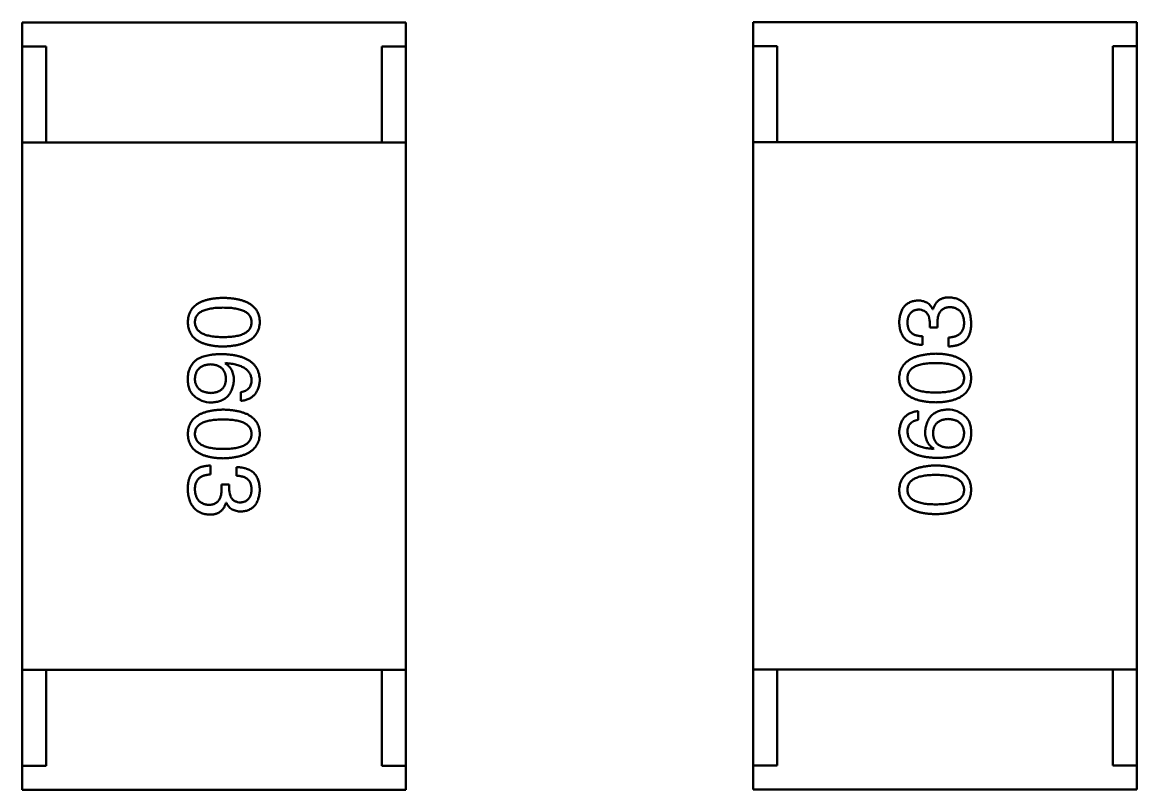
# Model space of a CAD drawing. Header units: millimetres. Extents: x 37 to 347, y 164 to 266.
# Drawn here: x 301.338 to 303.662, y 204.504 to 206.104 of the extents above; entities that cross this region are included whole.
import ezdxf

# ---------------------------------------------------------------- set-up
doc = ezdxf.new("R2010")
doc.units = ezdxf.units.MM
doc.header["$LTSCALE"] = 0.75
doc.layers.add('Visible', color=7, linetype='Continuous', lineweight=50)

msp = doc.modelspace()

# ---------------------------------------------------------------- linework, layer by layer
at = {"layer": 'Visible'}
for p, q in [((302.1384, 206.104), (301.3384, 206.104)), ((301.3384, 206.054), (301.3384, 206.104)), ((302.1384, 206.054), (302.1384, 206.104)), ((302.8621, 206.1044), (303.6621, 206.1044)), ((302.8621, 206.0544), (302.8621, 206.1044)), ((303.6621, 206.0544), (303.6621, 206.1044)), ((301.3384, 205.854), (301.3384, 206.054)), ((301.3384, 206.054), (301.3884, 206.054)), ((301.3884, 206.054), (301.3884, 205.854)), ((302.0884, 205.854), (302.0884, 206.054)), ((302.0884, 206.054), (302.1384, 206.054)), ((302.1384, 205.854), (302.1384, 206.054)), ((302.9121, 206.0544), (302.8621, 206.0544)), ((302.8621, 205.8544), (302.8621, 206.0544)), ((302.9121, 205.8544), (302.9121, 206.0544)), ((303.6121, 206.0544), (303.6121, 205.8544)), ((303.6621, 206.0544), (303.6121, 206.0544)), ((303.6621, 205.8544), (303.6621, 206.0544)), ((301.3384, 204.754), (301.3384, 205.854)), ((301.3384, 205.854), (302.1384, 205.854)), ((302.0884, 205.854), (301.3884, 205.854)), ((302.1384, 205.854), (302.1384, 204.754)), ((303.6621, 205.8544), (302.8621, 205.8544)), ((302.8621, 204.7544), (302.8621, 205.8544)), ((302.9121, 205.8544), (303.6121, 205.8544)), ((303.6621, 205.8544), (303.6621, 204.7544)), ((303.2374, 205.5062), (303.2366, 205.5062)), ((303.2308, 205.4775), (303.2308, 205.4677)), ((303.2308, 205.4677), (303.2464, 205.4677)), ((303.2464, 205.4677), (303.2464, 205.4767)), ((303.2153, 205.4316), (303.2153, 205.4496)), ((303.2694, 205.4472), (303.2694, 205.4283)), ((301.7614, 205.3927), (301.7622, 205.3936)), ((301.7942, 205.3329), (301.7942, 205.3149)), ((303.2062, 205.2755), (303.2062, 205.2935)), ((303.239, 205.2157), (303.2382, 205.2149)), ((301.7311, 205.1612), (301.7311, 205.1801)), ((301.7852, 205.1768), (301.7852, 205.1588)), ((301.754, 205.1407), (301.754, 205.1317)), ((301.7696, 205.1407), (301.754, 205.1407)), ((301.7696, 205.1309), (301.7696, 205.1407)), ((301.7631, 205.1022), (301.7639, 205.1022)), ((301.3384, 204.754), (301.3384, 204.554)), ((301.3384, 204.754), (302.1384, 204.754)), ((302.0884, 204.754), (301.3884, 204.754)), ((301.3884, 204.554), (301.3884, 204.754)), ((302.0884, 204.754), (302.0884, 204.554)), ((302.1384, 204.754), (302.1384, 204.554)), ((303.6621, 204.7544), (302.8621, 204.7544)), ((302.8621, 204.7544), (302.8621, 204.5544)), ((302.9121, 204.7544), (303.6121, 204.7544)), ((302.9121, 204.7544), (302.9121, 204.5544)), ((303.6121, 204.5544), (303.6121, 204.7544)), ((303.6621, 204.7544), (303.6621, 204.5544)), ((301.3384, 204.554), (301.3884, 204.554)), ((301.3384, 204.554), (301.3384, 204.504)), ((302.0884, 204.554), (302.1384, 204.554)), ((302.1384, 204.554), (302.1384, 204.504)), ((302.8621, 204.5544), (302.8621, 204.5044)), ((302.9121, 204.5544), (302.8621, 204.5544)), ((303.6621, 204.5544), (303.6121, 204.5544)), ((303.6621, 204.5544), (303.6621, 204.5044)), ((302.1384, 204.504), (301.3384, 204.504)), ((302.8621, 204.5044), (303.6621, 204.5044))]:
    msp.add_line(p, q, dxfattribs=at)
for centre, start, end in [((301.7321, 205.3635), 225.691, 270.7052), ((303.2684, 205.2449), 45.691, 90.7052)]:
    msp.add_arc(centre, 0.0519, start, end, dxfattribs=at)
for points, knots in [([(301.7573, 205.5298), (301.7544, 205.5297), (301.7487, 205.5295), (301.7404, 205.5287), (301.7326, 205.5276), (301.7255, 205.5261), (301.7189, 205.5243), (301.7128, 205.522), (301.7073, 205.5194), (301.7024, 205.5164), (301.698, 205.5131), (301.6942, 205.5093), (301.691, 205.5052), (301.6884, 205.5006), (301.6863, 205.4957), (301.6848, 205.4905), (301.6838, 205.4849), (301.6836, 205.481), (301.6836, 205.479)], [0, 0, 0, 0, 0.087693, 0.170223, 0.247496, 0.319826, 0.387768, 0.451403, 0.511459, 0.568358, 0.622671, 0.675251, 0.726739, 0.778422, 0.830759, 0.884394, 0.940865, 1, 1, 1, 1]), ([(301.8336, 205.479), (301.8335, 205.481), (301.8333, 205.4849), (301.8323, 205.4905), (301.8307, 205.4957), (301.8286, 205.5006), (301.8258, 205.5052), (301.8225, 205.5093), (301.8186, 205.5131), (301.8141, 205.5164), (301.809, 205.5194), (301.8033, 205.522), (301.7971, 205.5243), (301.7902, 205.5261), (301.7828, 205.5276), (301.7748, 205.5287), (301.7663, 205.5295), (301.7604, 205.5297), (301.7573, 205.5298)], [0, 0, 0, 0, 0.057911, 0.113262, 0.165956, 0.217443, 0.268511, 0.319665, 0.372, 0.426129, 0.483365, 0.543779, 0.607756, 0.676562, 0.749704, 0.827713, 0.911177, 1, 1, 1, 1]), ([(303.2054, 205.5242), (303.2039, 205.5241), (303.201, 205.5239), (303.1968, 205.5231), (303.1929, 205.522), (303.1892, 205.5206), (303.1858, 205.5188), (303.1827, 205.5168), (303.1798, 205.5145), (303.1773, 205.5118), (303.175, 205.5088), (303.173, 205.5055), (303.1713, 205.5018), (303.1699, 205.4979), (303.1687, 205.4937), (303.1678, 205.4891), (303.1672, 205.4842), (303.167, 205.4809), (303.1669, 205.4792)], [0, 0, 0, 0, 0.067521, 0.132139, 0.193339, 0.252064, 0.309083, 0.364848, 0.420021, 0.475612, 0.532002, 0.589602, 0.649896, 0.712634, 0.778603, 0.848416, 0.922155, 1, 1, 1, 1]), ([(303.2366, 205.5062), (303.2359, 205.5076), (303.2345, 205.5104), (303.2317, 205.5142), (303.2284, 205.5173), (303.2247, 205.5199), (303.2205, 205.5218), (303.2159, 205.5233), (303.2108, 205.5241), (303.2073, 205.5242), (303.2054, 205.5242)], [0, 0, 0, 0, 0.125227, 0.244792, 0.361427, 0.478215, 0.59667, 0.722058, 0.856314, 1, 1, 1, 1]), ([(303.271, 205.5308), (303.2699, 205.5308), (303.2678, 205.5308), (303.2648, 205.5304), (303.2619, 205.53), (303.2591, 205.5293), (303.2565, 205.5284), (303.254, 205.5274), (303.2517, 205.5261), (303.2495, 205.5247), (303.2474, 205.5231), (303.2455, 205.5212), (303.2438, 205.5192), (303.2422, 205.517), (303.2408, 205.5145), (303.2395, 205.512), (303.2384, 205.5092), (303.2377, 205.5072), (303.2374, 205.5062)], [0, 0, 0, 0, 0.071215, 0.138707, 0.20396, 0.266995, 0.327734, 0.387609, 0.445602, 0.503345, 0.561136, 0.618597, 0.677672, 0.738255, 0.799989, 0.863961, 0.930555, 1, 1, 1, 1]), ([(303.2464, 205.4767), (303.2464, 205.4781), (303.2464, 205.4807), (303.2468, 205.4845), (303.2473, 205.488), (303.2481, 205.4913), (303.249, 205.4944), (303.2501, 205.4972), (303.2515, 205.4997), (303.2531, 205.5019), (303.2549, 205.5039), (303.257, 205.5056), (303.2592, 205.5071), (303.2616, 205.5083), (303.2643, 205.5092), (303.2672, 205.5098), (303.2702, 205.5102), (303.2724, 205.5103), (303.2735, 205.5103)], [0, 0, 0, 0, 0.082495, 0.159728, 0.232496, 0.300725, 0.365163, 0.425859, 0.483728, 0.538892, 0.592921, 0.646195, 0.699968, 0.754746, 0.811387, 0.870806, 0.933482, 1, 1, 1, 1]), ([(303.3169, 205.4775), (303.3168, 205.4796), (303.3166, 205.4836), (303.3159, 205.4894), (303.3149, 205.4948), (303.3135, 205.4998), (303.3118, 205.5045), (303.3098, 205.5088), (303.3074, 205.5127), (303.3047, 205.5163), (303.3016, 205.5194), (303.2982, 205.5222), (303.2945, 205.5246), (303.2904, 205.5266), (303.2861, 205.5283), (303.2813, 205.5295), (303.2763, 205.5304), (303.2728, 205.5307), (303.271, 205.5308)], [0, 0, 0, 0, 0.078078, 0.151942, 0.221594, 0.28726, 0.350176, 0.409768, 0.467648, 0.523784, 0.578904, 0.634014, 0.689819, 0.746826, 0.805875, 0.867063, 0.931764, 1, 1, 1, 1]), ([(303.2735, 205.5103), (303.2746, 205.5102), (303.2767, 205.5101), (303.2798, 205.5095), (303.2827, 205.5088), (303.2854, 205.5077), (303.2879, 205.5065), (303.2902, 205.5051), (303.2923, 205.5034), (303.2942, 205.5015), (303.2959, 205.4994), (303.2974, 205.497), (303.2987, 205.4945), (303.2998, 205.4917), (303.3007, 205.4886), (303.3014, 205.4854), (303.3019, 205.482), (303.3021, 205.4796), (303.3022, 205.4783)], [0, 0, 0, 0, 0.068514, 0.133941, 0.195994, 0.255362, 0.312994, 0.369441, 0.424687, 0.480522, 0.537148, 0.594801, 0.654411, 0.716817, 0.781981, 0.850498, 0.923306, 1, 1, 1, 1]), ([(301.6983, 205.479), (301.6984, 205.4802), (301.6984, 205.4826), (301.6991, 205.4861), (301.7003, 205.4893), (301.702, 205.4923), (301.704, 205.4951), (301.7066, 205.4976), (301.7096, 205.4998), (301.7131, 205.5018), (301.7171, 205.5036), (301.7214, 205.5052), (301.7263, 205.5064), (301.7316, 205.5075), (301.7374, 205.5083), (301.7436, 205.5089), (301.7503, 205.5092), (301.7549, 205.5093), (301.7573, 205.5093)], [0, 0, 0, 0, 0.049766, 0.097012, 0.143225, 0.188786, 0.235079, 0.282962, 0.333687, 0.387747, 0.445963, 0.508657, 0.576545, 0.649868, 0.72822, 0.812712, 0.903543, 1, 1, 1, 1]), ([(301.7573, 205.5093), (301.7597, 205.5093), (301.7643, 205.5092), (301.771, 205.5089), (301.7773, 205.5083), (301.783, 205.5075), (301.7883, 205.5064), (301.7932, 205.5052), (301.7976, 205.5036), (301.8015, 205.5018), (301.805, 205.4998), (301.8081, 205.4976), (301.8106, 205.4951), (301.8127, 205.4923), (301.8144, 205.4893), (301.8155, 205.4861), (301.8162, 205.4826), (301.8163, 205.4802), (301.8163, 205.479)], [0, 0, 0, 0, 0.096452, 0.187278, 0.271765, 0.350519, 0.423437, 0.491321, 0.554011, 0.612224, 0.666281, 0.717003, 0.764884, 0.811423, 0.856783, 0.902993, 0.950236, 1, 1, 1, 1]), ([(303.1841, 205.4783), (303.1842, 205.4794), (303.1843, 205.4814), (303.1846, 205.4843), (303.1851, 205.487), (303.1858, 205.4895), (303.1866, 205.4919), (303.1877, 205.4941), (303.1889, 205.496), (303.1902, 205.4978), (303.1917, 205.4994), (303.1935, 205.5008), (303.1953, 205.5021), (303.1973, 205.5031), (303.1995, 205.504), (303.2019, 205.5046), (303.2044, 205.5051), (303.2062, 205.5053), (303.2071, 205.5054)], [0, 0, 0, 0, 0.078051, 0.151197, 0.220412, 0.286742, 0.34933, 0.409464, 0.467368, 0.52298, 0.578639, 0.633998, 0.690142, 0.746855, 0.805868, 0.867776, 0.932345, 1, 1, 1, 1]), ([(303.2071, 205.5054), (303.2088, 205.5053), (303.2108, 205.5052), (303.2156, 205.5041), (303.2174, 205.5033), (303.2202, 205.5018), (303.2224, 205.5004), (303.2264, 205.4958), (303.2276, 205.4934), (303.2305, 205.4862), (303.2307, 205.4801), (303.2308, 205.4775)], [0.000001, 0.000001, 0.000001, 0.000001, 0.000529469, 0.000529469, 0.001127239, 0.001127239, 0.001835181, 0.001835181, 0.002488358, 0.002488358, 0.00458577, 0.00458577, 0.00458577, 0.00458577]), ([(301.6836, 205.479), (301.6836, 205.477), (301.6838, 205.4731), (301.6848, 205.4675), (301.6863, 205.4622), (301.6884, 205.4573), (301.691, 205.4528), (301.6942, 205.4487), (301.698, 205.4449), (301.7024, 205.4415), (301.7073, 205.4386), (301.7128, 205.436), (301.7189, 205.4337), (301.7255, 205.4318), (301.7326, 205.4303), (301.7404, 205.4292), (301.7487, 205.4285), (301.7544, 205.4283), (301.7573, 205.4282)], [0, 0, 0, 0, 0.059134, 0.115603, 0.169236, 0.221572, 0.273254, 0.32474, 0.377319, 0.431815, 0.488555, 0.548609, 0.612242, 0.680182, 0.75251, 0.829782, 0.91231, 1, 1, 1, 1]), ([(301.7573, 205.4478), (301.755, 205.4479), (301.7504, 205.4479), (301.7438, 205.4483), (301.7377, 205.4489), (301.7319, 205.4497), (301.7267, 205.4508), (301.7218, 205.4521), (301.7175, 205.4537), (301.7135, 205.4555), (301.71, 205.4576), (301.707, 205.4599), (301.7044, 205.4625), (301.7023, 205.4653), (301.7006, 205.4684), (301.6993, 205.4717), (301.6985, 205.4753), (301.6984, 205.4777), (301.6983, 205.479)], [0, 0, 0, 0, 0.094834, 0.184067, 0.267029, 0.344713, 0.417334, 0.484367, 0.546941, 0.604717, 0.65953, 0.710539, 0.759381, 0.806382, 0.853027, 0.900623, 0.949121, 1, 1, 1, 1]), ([(301.7573, 205.4282), (301.7603, 205.4283), (301.7662, 205.4286), (301.7747, 205.4294), (301.7826, 205.4306), (301.7899, 205.4321), (301.7967, 205.434), (301.8029, 205.4363), (301.8086, 205.439), (301.8137, 205.442), (301.8182, 205.4453), (301.8221, 205.4491), (301.8255, 205.4532), (301.8283, 205.4576), (301.8305, 205.4625), (301.8321, 205.4676), (301.8332, 205.4732), (301.8334, 205.477), (301.8336, 205.479)], [0, 0, 0, 0, 0.088475, 0.171606, 0.249595, 0.322626, 0.391327, 0.455765, 0.516374, 0.573675, 0.628522, 0.681161, 0.732559, 0.783563, 0.83504, 0.887639, 0.942585, 1, 1, 1, 1]), ([(301.8163, 205.479), (301.8163, 205.4777), (301.8162, 205.4753), (301.8155, 205.4717), (301.8144, 205.4684), (301.8127, 205.4653), (301.8106, 205.4625), (301.8081, 205.4599), (301.805, 205.4576), (301.8015, 205.4555), (301.7976, 205.4537), (301.7932, 205.4521), (301.7883, 205.4508), (301.783, 205.4497), (301.7773, 205.4489), (301.771, 205.4483), (301.7643, 205.4479), (301.7597, 205.4479), (301.7573, 205.4478)], [0, 0, 0, 0, 0.050604, 0.098688, 0.145699, 0.191791, 0.238625, 0.286717, 0.337546, 0.391814, 0.449755, 0.512106, 0.579685, 0.652048, 0.730262, 0.814146, 0.904281, 1, 1, 1, 1]), ([(303.1669, 205.4792), (303.167, 205.4773), (303.1671, 205.4736), (303.1678, 205.4683), (303.1687, 205.4633), (303.1702, 205.4587), (303.1719, 205.4544), (303.174, 205.4506), (303.1765, 205.447), (303.1794, 205.4439), (303.1826, 205.441), (303.1862, 205.4386), (303.1901, 205.4365), (303.1945, 205.4348), (303.1992, 205.4334), (303.2042, 205.4324), (303.2096, 205.4318), (303.2133, 205.4317), (303.2153, 205.4316)], [0, 0, 0, 0, 0.073232, 0.142595, 0.207997, 0.270074, 0.329156, 0.386529, 0.441846, 0.496976, 0.551877, 0.607941, 0.665637, 0.725446, 0.788542, 0.855101, 0.925196, 1, 1, 1, 1]), ([(303.2153, 205.4496), (303.214, 205.4497), (303.2116, 205.4498), (303.208, 205.4503), (303.2047, 205.4508), (303.2017, 205.4517), (303.1989, 205.4527), (303.1963, 205.454), (303.194, 205.4555), (303.1919, 205.4572), (303.19, 205.4591), (303.1884, 205.4612), (303.1871, 205.4636), (303.186, 205.4661), (303.1852, 205.4689), (303.1846, 205.4718), (303.1842, 205.475), (303.1841, 205.4772), (303.1841, 205.4783)], [0, 0, 0, 0, 0.078134, 0.15164, 0.221358, 0.286689, 0.348614, 0.407697, 0.464247, 0.520153, 0.574432, 0.629291, 0.684538, 0.742032, 0.801329, 0.863637, 0.930123, 1, 1, 1, 1]), ([(303.3022, 205.4783), (303.3021, 205.4771), (303.3021, 205.4747), (303.3017, 205.4713), (303.3011, 205.468), (303.3001, 205.4651), (303.299, 205.4623), (303.2976, 205.4597), (303.2959, 205.4574), (303.294, 205.4553), (303.2918, 205.4535), (303.2893, 205.4519), (303.2866, 205.4505), (303.2837, 205.4494), (303.2804, 205.4485), (303.277, 205.4478), (303.2733, 205.4473), (303.2707, 205.4472), (303.2694, 205.4472)], [0, 0, 0, 0, 0.071272, 0.13882, 0.201858, 0.262757, 0.320043, 0.376709, 0.431462, 0.486034, 0.541209, 0.597703, 0.65589, 0.717768, 0.782056, 0.850407, 0.92277, 1, 1, 1, 1]), ([(303.312, 205.4505), (303.3124, 205.4513), (303.3132, 205.4531), (303.3142, 205.4559), (303.3151, 205.4589), (303.3157, 205.4622), (303.3162, 205.4657), (303.3166, 205.4694), (303.3168, 205.4734), (303.3169, 205.4761), (303.3169, 205.4775)], [0, 0, 0, 0, 0.101955, 0.208983, 0.322698, 0.44339, 0.570851, 0.70629, 0.84885, 1, 1, 1, 1]), ([(303.2694, 205.4283), (303.2707, 205.4284), (303.2733, 205.4285), (303.2771, 205.4288), (303.2808, 205.4293), (303.2843, 205.43), (303.2876, 205.4308), (303.2907, 205.4318), (303.2936, 205.4329), (303.2964, 205.4342), (303.299, 205.4357), (303.3014, 205.4373), (303.3036, 205.4391), (303.3057, 205.4411), (303.3075, 205.4432), (303.3092, 205.4455), (303.3107, 205.4479), (303.3116, 205.4496), (303.312, 205.4505)], [0, 0, 0, 0, 0.078937, 0.154495, 0.226898, 0.296844, 0.363348, 0.427781, 0.48946, 0.549586, 0.607902, 0.664733, 0.720805, 0.776157, 0.831175, 0.886736, 0.943094, 1, 1, 1, 1]), ([(301.7032, 205.4018), (301.7017, 205.4006), (301.6987, 205.3984), (301.6949, 205.3945), (301.6915, 205.3903), (301.6888, 205.3856), (301.6866, 205.3805), (301.685, 205.3751), (301.6839, 205.3693), (301.6837, 205.3653), (301.6836, 205.3632)], [0, 0, 0, 0, 0.125033, 0.246266, 0.36603, 0.485265, 0.606781, 0.732144, 0.862551, 1, 1, 1, 1]), ([(301.754, 205.4124), (301.7514, 205.4124), (301.7462, 205.4123), (301.7387, 205.4118), (301.7316, 205.411), (301.7251, 205.4098), (301.7189, 205.4084), (301.7132, 205.4065), (301.708, 205.4044), (301.7048, 205.4026), (301.7032, 205.4018)], [0, 0, 0, 0, 0.151498, 0.29521, 0.430242, 0.557137, 0.677306, 0.790845, 0.898111, 1, 1, 1, 1]), ([(301.8336, 205.3583), (301.8334, 205.3604), (301.8332, 205.3646), (301.8321, 205.3706), (301.8304, 205.3762), (301.8281, 205.3814), (301.8252, 205.3862), (301.8217, 205.3906), (301.8176, 205.3946), (301.8128, 205.3982), (301.8075, 205.4014), (301.8016, 205.4042), (301.7952, 205.4066), (301.7881, 205.4085), (301.7804, 205.4101), (301.7721, 205.4113), (301.7633, 205.4121), (301.7572, 205.4123), (301.754, 205.4124)], [0, 0, 0, 0, 0.058957, 0.115262, 0.16907, 0.221312, 0.273147, 0.324961, 0.377649, 0.432026, 0.488925, 0.549039, 0.612912, 0.680653, 0.753056, 0.830314, 0.912483, 1, 1, 1, 1]), ([(303.2431, 205.4134), (303.2401, 205.4133), (303.2343, 205.413), (303.2258, 205.4122), (303.2179, 205.4109), (303.2105, 205.4094), (303.2038, 205.4075), (303.1975, 205.4052), (303.1919, 205.4026), (303.1868, 205.3996), (303.1823, 205.3962), (303.1783, 205.3925), (303.175, 205.3884), (303.1722, 205.3839), (303.17, 205.3791), (303.1683, 205.3739), (303.1673, 205.3684), (303.167, 205.3645), (303.1669, 205.3626)], [0, 0, 0, 0, 0.088475, 0.171606, 0.249595, 0.322626, 0.391327, 0.455765, 0.516374, 0.573675, 0.628522, 0.681161, 0.732559, 0.783563, 0.83504, 0.887639, 0.942585, 1, 1, 1, 1]), ([(303.1841, 205.3626), (303.1842, 205.3638), (303.1843, 205.3663), (303.1849, 205.3699), (303.1861, 205.3732), (303.1877, 205.3763), (303.1899, 205.3791), (303.1924, 205.3817), (303.1954, 205.384), (303.1989, 205.3861), (303.2029, 205.3879), (303.2073, 205.3895), (303.2121, 205.3908), (303.2174, 205.3919), (303.2232, 205.3927), (303.2294, 205.3933), (303.2361, 205.3937), (303.2408, 205.3937), (303.2431, 205.3937)], [0, 0, 0, 0, 0.050604, 0.098688, 0.145699, 0.191791, 0.238625, 0.286717, 0.337546, 0.391814, 0.449755, 0.512106, 0.579685, 0.652048, 0.730262, 0.814146, 0.904281, 1, 1, 1, 1]), ([(303.3169, 205.3626), (303.3168, 205.3646), (303.3166, 205.3685), (303.3157, 205.3741), (303.3142, 205.3793), (303.3121, 205.3842), (303.3094, 205.3887), (303.3062, 205.3929), (303.3024, 205.3966), (303.2981, 205.4), (303.2931, 205.403), (303.2876, 205.4056), (303.2816, 205.4079), (303.275, 205.4097), (303.2678, 205.4112), (303.2601, 205.4123), (303.2518, 205.4131), (303.2461, 205.4133), (303.2431, 205.4134)], [0, 0, 0, 0, 0.059134, 0.115603, 0.169236, 0.221572, 0.273254, 0.32474, 0.377319, 0.431815, 0.488555, 0.548609, 0.612242, 0.680182, 0.75251, 0.829782, 0.91231, 1, 1, 1, 1]), ([(303.2431, 205.3937), (303.2455, 205.3937), (303.25, 205.3937), (303.2566, 205.3933), (303.2628, 205.3927), (303.2685, 205.3919), (303.2738, 205.3908), (303.2786, 205.3894), (303.283, 205.3879), (303.2869, 205.3861), (303.2904, 205.384), (303.2935, 205.3816), (303.2961, 205.3791), (303.2982, 205.3763), (303.2999, 205.3732), (303.3011, 205.3699), (303.3019, 205.3663), (303.3021, 205.3638), (303.3022, 205.3626)], [0, 0, 0, 0, 0.094834, 0.184067, 0.267029, 0.344713, 0.417334, 0.484367, 0.546941, 0.604717, 0.65953, 0.710539, 0.759381, 0.806382, 0.853027, 0.900623, 0.949121, 1, 1, 1, 1]), ([(301.6983, 205.3599), (301.6984, 205.3611), (301.6984, 205.3635), (301.699, 205.3668), (301.6996, 205.37), (301.7006, 205.3729), (301.7018, 205.3757), (301.7033, 205.3782), (301.7049, 205.3805), (301.7069, 205.3825), (301.7091, 205.3844), (301.7115, 205.386), (301.7142, 205.3874), (301.7171, 205.3886), (301.7203, 205.3895), (301.7236, 205.3903), (301.7273, 205.3909), (301.7298, 205.391), (301.7311, 205.3911)], [0, 0, 0, 0, 0.070403, 0.137196, 0.200053, 0.260887, 0.31876, 0.37535, 0.430743, 0.485927, 0.541678, 0.598832, 0.657726, 0.719441, 0.783504, 0.851852, 0.923533, 1, 1, 1, 1]), ([(301.7311, 205.3911), (301.7323, 205.391), (301.7348, 205.3908), (301.7384, 205.3903), (301.7417, 205.3896), (301.7447, 205.3886), (301.7476, 205.3875), (301.7502, 205.3861), (301.7526, 205.3845), (301.7547, 205.3827), (301.7566, 205.3807), (301.7582, 205.3785), (301.7597, 205.3761), (301.7608, 205.3734), (301.7618, 205.3705), (301.7624, 205.3675), (301.7629, 205.3642), (301.763, 205.3619), (301.7631, 205.3608)], [0, 0, 0, 0, 0.076072, 0.148369, 0.216753, 0.281358, 0.342792, 0.401604, 0.458929, 0.514444, 0.569818, 0.625343, 0.681554, 0.739608, 0.800134, 0.863477, 0.929547, 1, 1, 1, 1]), ([(301.7795, 205.3583), (301.7794, 205.3603), (301.7793, 205.3641), (301.7785, 205.3696), (301.777, 205.3746), (301.7751, 205.3792), (301.7725, 205.3833), (301.7694, 205.387), (301.7657, 205.3902), (301.7629, 205.3919), (301.7614, 205.3927)], [0, 0, 0, 0, 0.144617, 0.279572, 0.40596, 0.526097, 0.64389, 0.760003, 0.877724, 1, 1, 1, 1]), ([(301.7622, 205.3936), (301.7644, 205.3934), (301.7685, 205.3931), (301.7744, 205.3923), (301.78, 205.3914), (301.7852, 205.3902), (301.79, 205.3888), (301.7944, 205.3871), (301.7984, 205.3853), (301.802, 205.3832), (301.8052, 205.3809), (301.808, 205.3783), (301.8104, 205.3756), (301.8124, 205.3725), (301.814, 205.3693), (301.8152, 205.3658), (301.8161, 205.3622), (301.8162, 205.3596), (301.8163, 205.3583)], [0, 0, 0, 0, 0.089218, 0.173709, 0.252753, 0.326963, 0.397099, 0.462534, 0.524018, 0.582178, 0.637235, 0.689955, 0.741228, 0.791618, 0.841661, 0.892925, 0.945259, 1, 1, 1, 1]), ([(301.6836, 205.3632), (301.6835, 205.3611), (301.6834, 205.3571), (301.6839, 205.3512), (301.6848, 205.3458), (301.6861, 205.341), (301.6878, 205.3365), (301.6901, 205.3327), (301.6927, 205.3292), (301.6948, 205.3273), (301.6958, 205.3263)], [0, 0, 0, 0, 0.156782, 0.301945, 0.436395, 0.561474, 0.678489, 0.78853, 0.894967, 1, 1, 1, 1]), ([(301.7319, 205.3313), (301.7306, 205.3313), (301.7281, 205.3315), (301.7244, 205.332), (301.721, 205.3327), (301.7179, 205.3336), (301.7149, 205.3347), (301.7122, 205.336), (301.7097, 205.3375), (301.7075, 205.3392), (301.7055, 205.3411), (301.7037, 205.3432), (301.7022, 205.3455), (301.701, 205.348), (301.6999, 205.3507), (301.6991, 205.3536), (301.6986, 205.3567), (301.6984, 205.3589), (301.6983, 205.3599)], [0, 0, 0, 0, 0.078863, 0.153308, 0.223539, 0.289857, 0.35341, 0.413572, 0.471721, 0.528235, 0.584279, 0.638781, 0.69466, 0.751251, 0.809198, 0.869697, 0.933318, 1, 1, 1, 1]), ([(301.7631, 205.3608), (301.763, 205.3596), (301.7629, 205.3574), (301.7624, 205.3543), (301.7618, 205.3513), (301.7609, 205.3485), (301.7597, 205.3459), (301.7584, 205.3435), (301.7567, 205.3414), (301.7549, 205.3394), (301.7528, 205.3377), (301.7505, 205.3361), (301.748, 205.3348), (301.7452, 205.3336), (301.7422, 205.3328), (301.739, 205.332), (301.7355, 205.3315), (301.7331, 205.3313), (301.7319, 205.3313)], [0, 0, 0, 0, 0.069884, 0.136529, 0.199638, 0.259844, 0.317774, 0.374356, 0.430026, 0.485148, 0.5409, 0.597889, 0.657472, 0.718614, 0.783613, 0.85129, 0.923712, 1, 1, 1, 1]), ([(301.7327, 205.3116), (301.7345, 205.3117), (301.7379, 205.3119), (301.7429, 205.3126), (301.7476, 205.3137), (301.7519, 205.315), (301.756, 205.3168), (301.7597, 205.3189), (301.7631, 205.3213), (301.7662, 205.324), (301.7689, 205.3272), (301.7715, 205.3306), (301.7735, 205.3344), (301.7754, 205.3385), (301.7769, 205.343), (301.7781, 205.3478), (301.779, 205.3529), (301.7793, 205.3565), (301.7795, 205.3583)], [0, 0, 0, 0, 0.071527, 0.139094, 0.20346, 0.264939, 0.323904, 0.381383, 0.437591, 0.493343, 0.549401, 0.606085, 0.664838, 0.725424, 0.788712, 0.855452, 0.925772, 1, 1, 1, 1]), ([(301.7942, 205.3149), (301.7957, 205.3151), (301.7986, 205.3154), (301.8028, 205.3164), (301.8068, 205.3175), (301.8105, 205.319), (301.8139, 205.3208), (301.817, 205.3229), (301.8199, 205.3251), (301.8226, 205.3277), (301.8249, 205.3306), (301.8269, 205.3337), (301.8287, 205.3372), (301.8302, 205.3409), (301.8315, 205.3448), (301.8325, 205.3491), (301.8332, 205.3536), (301.8334, 205.3567), (301.8336, 205.3583)], [0, 0, 0, 0, 0.06947, 0.136096, 0.199592, 0.260665, 0.319672, 0.377156, 0.433415, 0.489984, 0.546535, 0.604276, 0.663499, 0.725182, 0.788953, 0.855683, 0.926216, 1, 1, 1, 1]), ([(301.8163, 205.3583), (301.8163, 205.3566), (301.8162, 205.3534), (301.8151, 205.3488), (301.8134, 205.3447), (301.8109, 205.3412), (301.8077, 205.3382), (301.8038, 205.3359), (301.7993, 205.334), (301.796, 205.3333), (301.7942, 205.3329)], [0, 0, 0, 0, 0.136586, 0.261496, 0.378089, 0.490612, 0.605522, 0.725767, 0.8561, 1, 1, 1, 1]), ([(303.1669, 205.3626), (303.167, 205.3606), (303.1672, 205.3567), (303.1681, 205.3511), (303.1697, 205.3458), (303.1719, 205.3409), (303.1746, 205.3364), (303.178, 205.3323), (303.1819, 205.3285), (303.1864, 205.3252), (303.1915, 205.3221), (303.1972, 205.3196), (303.2034, 205.3173), (303.2102, 205.3154), (303.2176, 205.3139), (303.2256, 205.3128), (303.2342, 205.3121), (303.2401, 205.3119), (303.2431, 205.3118)], [0, 0, 0, 0, 0.057911, 0.113262, 0.165956, 0.217443, 0.268511, 0.319665, 0.372, 0.426129, 0.483365, 0.543779, 0.607756, 0.676562, 0.749704, 0.827713, 0.911177, 1, 1, 1, 1]), ([(303.2431, 205.3323), (303.2408, 205.3323), (303.2361, 205.3323), (303.2294, 205.3327), (303.2232, 205.3333), (303.2174, 205.334), (303.2121, 205.3352), (303.2073, 205.3364), (303.2029, 205.338), (303.1989, 205.3397), (303.1954, 205.3417), (303.1924, 205.344), (303.1899, 205.3465), (303.1877, 205.3492), (303.1861, 205.3522), (303.1849, 205.3555), (303.1843, 205.359), (303.1842, 205.3614), (303.1841, 205.3626)], [0, 0, 0, 0, 0.096452, 0.187278, 0.271765, 0.350519, 0.423437, 0.491321, 0.554011, 0.612224, 0.666281, 0.717003, 0.764884, 0.811423, 0.856783, 0.902993, 0.950236, 1, 1, 1, 1]), ([(303.2431, 205.3118), (303.2461, 205.3119), (303.2518, 205.3121), (303.2601, 205.3128), (303.2678, 205.3139), (303.275, 205.3154), (303.2816, 205.3173), (303.2876, 205.3196), (303.2931, 205.3221), (303.298, 205.3252), (303.3024, 205.3285), (303.3062, 205.3323), (303.3094, 205.3364), (303.3121, 205.3409), (303.3142, 205.3458), (303.3157, 205.3511), (303.3166, 205.3567), (303.3168, 205.3606), (303.3169, 205.3626)], [0, 0, 0, 0, 0.087693, 0.170223, 0.247496, 0.319826, 0.387768, 0.451403, 0.511459, 0.568358, 0.622671, 0.675251, 0.726739, 0.778422, 0.830759, 0.884394, 0.940865, 1, 1, 1, 1]), ([(303.3022, 205.3626), (303.3021, 205.3614), (303.302, 205.359), (303.3013, 205.3555), (303.3002, 205.3522), (303.2985, 205.3493), (303.2964, 205.3465), (303.2939, 205.344), (303.2908, 205.3417), (303.2873, 205.3397), (303.2834, 205.338), (303.279, 205.3364), (303.2741, 205.3352), (303.2688, 205.334), (303.2631, 205.3333), (303.2568, 205.3327), (303.2501, 205.3323), (303.2455, 205.3323), (303.2431, 205.3323)], [0, 0, 0, 0, 0.049766, 0.097012, 0.143225, 0.188786, 0.235079, 0.282962, 0.333687, 0.387747, 0.445963, 0.508657, 0.576545, 0.649868, 0.72822, 0.812712, 0.903543, 1, 1, 1, 1]), ([(301.7573, 205.2967), (301.7544, 205.2965), (301.7487, 205.2964), (301.7404, 205.2956), (301.7326, 205.2945), (301.7255, 205.293), (301.7189, 205.2911), (301.7128, 205.2889), (301.7073, 205.2863), (301.7024, 205.2832), (301.698, 205.2799), (301.6942, 205.2761), (301.691, 205.272), (301.6884, 205.2675), (301.6863, 205.2626), (301.6848, 205.2573), (301.6838, 205.2517), (301.6836, 205.2478), (301.6836, 205.2458)], [0, 0, 0, 0, 0.087693, 0.170223, 0.247496, 0.319826, 0.387768, 0.451403, 0.511459, 0.568358, 0.622671, 0.675251, 0.726739, 0.778422, 0.830759, 0.884394, 0.940865, 1, 1, 1, 1]), ([(301.8336, 205.2458), (301.8335, 205.2478), (301.8333, 205.2517), (301.8323, 205.2573), (301.8307, 205.2626), (301.8286, 205.2675), (301.8258, 205.272), (301.8225, 205.2761), (301.8186, 205.2799), (301.8141, 205.2833), (301.809, 205.2863), (301.8033, 205.2889), (301.7971, 205.2911), (301.7902, 205.293), (301.7828, 205.2945), (301.7748, 205.2956), (301.7663, 205.2964), (301.7604, 205.2965), (301.7573, 205.2967)], [0, 0, 0, 0, 0.057911, 0.113262, 0.165956, 0.217443, 0.268511, 0.319665, 0.372, 0.426129, 0.483365, 0.543779, 0.607756, 0.676562, 0.749704, 0.827713, 0.911177, 1, 1, 1, 1]), ([(303.2062, 205.2935), (303.2048, 205.2934), (303.2018, 205.293), (303.1976, 205.292), (303.1936, 205.2909), (303.19, 205.2894), (303.1865, 205.2876), (303.1834, 205.2856), (303.1805, 205.2833), (303.1779, 205.2807), (303.1756, 205.2778), (303.1735, 205.2747), (303.1717, 205.2712), (303.1702, 205.2675), (303.169, 205.2636), (303.168, 205.2593), (303.1673, 205.2548), (303.167, 205.2517), (303.1669, 205.2501)], [0, 0, 0, 0, 0.06947, 0.136096, 0.199592, 0.260665, 0.319672, 0.377156, 0.433415, 0.489984, 0.546535, 0.604276, 0.663499, 0.725182, 0.788953, 0.855683, 0.926216, 1, 1, 1, 1]), ([(303.2677, 205.2968), (303.266, 205.2967), (303.2625, 205.2966), (303.2576, 205.2958), (303.2529, 205.2947), (303.2485, 205.2934), (303.2445, 205.2917), (303.2408, 205.2895), (303.2374, 205.2872), (303.2343, 205.2844), (303.2315, 205.2813), (303.229, 205.2778), (303.2269, 205.274), (303.2251, 205.2699), (303.2235, 205.2654), (303.2224, 205.2606), (303.2215, 205.2555), (303.2212, 205.2519), (303.221, 205.2501)], [0, 0, 0, 0, 0.071527, 0.139094, 0.20346, 0.264939, 0.323904, 0.381383, 0.437591, 0.493343, 0.549401, 0.606085, 0.664838, 0.725424, 0.788712, 0.855452, 0.925772, 1, 1, 1, 1]), ([(303.3169, 205.2452), (303.3169, 205.2473), (303.317, 205.2513), (303.3165, 205.2572), (303.3157, 205.2626), (303.3144, 205.2675), (303.3126, 205.2719), (303.3104, 205.2758), (303.3078, 205.2792), (303.3057, 205.2811), (303.3046, 205.2821)], [0, 0, 0, 0, 0.156782, 0.301945, 0.436395, 0.561474, 0.678489, 0.78853, 0.894967, 1, 1, 1, 1]), ([(301.6983, 205.2458), (301.6984, 205.2471), (301.6984, 205.2495), (301.6991, 205.2529), (301.7003, 205.2562), (301.702, 205.2592), (301.704, 205.2619), (301.7066, 205.2644), (301.7096, 205.2667), (301.7131, 205.2687), (301.7171, 205.2705), (301.7214, 205.272), (301.7263, 205.2732), (301.7316, 205.2744), (301.7374, 205.2752), (301.7436, 205.2757), (301.7503, 205.2761), (301.7549, 205.2761), (301.7573, 205.2762)], [0, 0, 0, 0, 0.049766, 0.097012, 0.143225, 0.188786, 0.235079, 0.282962, 0.333687, 0.387747, 0.445963, 0.508657, 0.576545, 0.649868, 0.72822, 0.812712, 0.903543, 1, 1, 1, 1]), ([(301.7573, 205.2762), (301.7597, 205.2761), (301.7643, 205.2761), (301.771, 205.2757), (301.7773, 205.2752), (301.783, 205.2744), (301.7883, 205.2732), (301.7932, 205.272), (301.7976, 205.2705), (301.8015, 205.2687), (301.805, 205.2667), (301.8081, 205.2644), (301.8106, 205.2619), (301.8127, 205.2592), (301.8144, 205.2562), (301.8155, 205.2529), (301.8162, 205.2495), (301.8163, 205.2471), (301.8163, 205.2458)], [0, 0, 0, 0, 0.096452, 0.187278, 0.271765, 0.350519, 0.423437, 0.491321, 0.554011, 0.612224, 0.666281, 0.717003, 0.764884, 0.811423, 0.856783, 0.902993, 0.950236, 1, 1, 1, 1]), ([(303.1841, 205.2501), (303.1842, 205.2518), (303.1843, 205.255), (303.1854, 205.2596), (303.1871, 205.2637), (303.1895, 205.2672), (303.1927, 205.2702), (303.1966, 205.2726), (303.2012, 205.2744), (303.2045, 205.2751), (303.2062, 205.2755)], [0, 0, 0, 0, 0.136586, 0.261496, 0.378089, 0.490612, 0.605522, 0.725767, 0.8561, 1, 1, 1, 1]), ([(303.2374, 205.2476), (303.2374, 205.2488), (303.2375, 205.251), (303.238, 205.2542), (303.2387, 205.2571), (303.2396, 205.2599), (303.2408, 205.2625), (303.2421, 205.2649), (303.2437, 205.267), (303.2456, 205.269), (303.2477, 205.2707), (303.2499, 205.2723), (303.2525, 205.2736), (303.2553, 205.2748), (303.2583, 205.2756), (303.2615, 205.2764), (303.2649, 205.2769), (303.2673, 205.2771), (303.2685, 205.2772)], [0, 0, 0, 0, 0.069884, 0.136529, 0.199638, 0.259844, 0.317774, 0.374356, 0.430026, 0.485148, 0.5409, 0.597889, 0.657472, 0.718614, 0.783613, 0.85129, 0.923712, 1, 1, 1, 1]), ([(303.2685, 205.2772), (303.2698, 205.2771), (303.2724, 205.2769), (303.276, 205.2764), (303.2794, 205.2757), (303.2826, 205.2748), (303.2855, 205.2737), (303.2882, 205.2724), (303.2907, 205.2709), (303.2929, 205.2692), (303.2949, 205.2673), (303.2967, 205.2652), (303.2982, 205.2629), (303.2995, 205.2604), (303.3005, 205.2577), (303.3013, 205.2548), (303.3019, 205.2517), (303.3021, 205.2496), (303.3022, 205.2485)], [0, 0, 0, 0, 0.078863, 0.153308, 0.223539, 0.289857, 0.35341, 0.413572, 0.471721, 0.528235, 0.584279, 0.638781, 0.69466, 0.751251, 0.809198, 0.869697, 0.933318, 1, 1, 1, 1]), ([(301.6836, 205.2458), (301.6836, 205.2438), (301.6838, 205.24), (301.6848, 205.2343), (301.6863, 205.2291), (301.6884, 205.2242), (301.691, 205.2197), (301.6942, 205.2155), (301.698, 205.2118), (301.7024, 205.2084), (301.7073, 205.2054), (301.7128, 205.2028), (301.7189, 205.2006), (301.7255, 205.1987), (301.7326, 205.1972), (301.7404, 205.1961), (301.7487, 205.1953), (301.7544, 205.1951), (301.7573, 205.195)], [0, 0, 0, 0, 0.059134, 0.115603, 0.169236, 0.221572, 0.273254, 0.32474, 0.377319, 0.431815, 0.488555, 0.548609, 0.612242, 0.680182, 0.75251, 0.829782, 0.91231, 1, 1, 1, 1]), ([(301.7573, 205.2147), (301.755, 205.2147), (301.7504, 205.2147), (301.7438, 205.2151), (301.7377, 205.2157), (301.7319, 205.2166), (301.7267, 205.2176), (301.7218, 205.219), (301.7175, 205.2205), (301.7135, 205.2224), (301.71, 205.2244), (301.707, 205.2268), (301.7044, 205.2293), (301.7023, 205.2322), (301.7006, 205.2352), (301.6993, 205.2385), (301.6985, 205.2421), (301.6984, 205.2446), (301.6983, 205.2458)], [0, 0, 0, 0, 0.094834, 0.184067, 0.267029, 0.344713, 0.417334, 0.484367, 0.546941, 0.604717, 0.65953, 0.710539, 0.759381, 0.806382, 0.853027, 0.900623, 0.949121, 1, 1, 1, 1]), ([(301.7573, 205.195), (301.7603, 205.1951), (301.7662, 205.1954), (301.7747, 205.1963), (301.7826, 205.1975), (301.7899, 205.199), (301.7967, 205.2009), (301.8029, 205.2032), (301.8086, 205.2058), (301.8137, 205.2088), (301.8182, 205.2122), (301.8221, 205.2159), (301.8255, 205.22), (301.8283, 205.2245), (301.8305, 205.2293), (301.8321, 205.2345), (301.8332, 205.24), (301.8334, 205.2439), (301.8336, 205.2458)], [0, 0, 0, 0, 0.088475, 0.171606, 0.249595, 0.322626, 0.391327, 0.455765, 0.516374, 0.573675, 0.628522, 0.681161, 0.732559, 0.783563, 0.83504, 0.887639, 0.942585, 1, 1, 1, 1]), ([(301.8163, 205.2458), (301.8163, 205.2446), (301.8162, 205.2421), (301.8155, 205.2385), (301.8144, 205.2352), (301.8127, 205.2321), (301.8106, 205.2293), (301.8081, 205.2267), (301.805, 205.2244), (301.8015, 205.2223), (301.7976, 205.2205), (301.7932, 205.219), (301.7883, 205.2176), (301.783, 205.2165), (301.7773, 205.2157), (301.771, 205.2151), (301.7643, 205.2147), (301.7597, 205.2147), (301.7573, 205.2147)], [0, 0, 0, 0, 0.050604, 0.098688, 0.145699, 0.191791, 0.238625, 0.286717, 0.337546, 0.391814, 0.449755, 0.512106, 0.579685, 0.652048, 0.730262, 0.814146, 0.904281, 1, 1, 1, 1]), ([(303.1669, 205.2501), (303.167, 205.248), (303.1673, 205.2438), (303.1684, 205.2378), (303.1701, 205.2322), (303.1724, 205.227), (303.1753, 205.2222), (303.1788, 205.2178), (303.1829, 205.2138), (303.1876, 205.2102), (303.1929, 205.207), (303.1988, 205.2042), (303.2053, 205.2018), (303.2124, 205.1999), (303.22, 205.1983), (303.2283, 205.1971), (303.2372, 205.1963), (303.2433, 205.1961), (303.2464, 205.196)], [0, 0, 0, 0, 0.058957, 0.115262, 0.16907, 0.221312, 0.273147, 0.324961, 0.377649, 0.432026, 0.488925, 0.549039, 0.612912, 0.680653, 0.753056, 0.830314, 0.912483, 1, 1, 1, 1]), ([(303.2382, 205.2149), (303.2361, 205.215), (303.232, 205.2153), (303.226, 205.2161), (303.2204, 205.217), (303.2153, 205.2182), (303.2105, 205.2196), (303.2061, 205.2213), (303.2021, 205.2231), (303.1985, 205.2252), (303.1953, 205.2276), (303.1925, 205.2301), (303.19, 205.2329), (303.1881, 205.2359), (303.1864, 205.2391), (303.1853, 205.2426), (303.1844, 205.2463), (303.1842, 205.2488), (303.1841, 205.2501)], [0, 0, 0, 0, 0.089218, 0.173709, 0.252753, 0.326963, 0.397099, 0.462534, 0.524018, 0.582178, 0.637235, 0.689955, 0.741228, 0.791618, 0.841661, 0.892925, 0.945259, 1, 1, 1, 1]), ([(303.221, 205.2501), (303.2211, 205.2481), (303.2211, 205.2443), (303.222, 205.2388), (303.2234, 205.2338), (303.2254, 205.2292), (303.2279, 205.2251), (303.2311, 205.2214), (303.2348, 205.2182), (303.2376, 205.2165), (303.239, 205.2157)], [0, 0, 0, 0, 0.144617, 0.279572, 0.40596, 0.526097, 0.64389, 0.760003, 0.877724, 1, 1, 1, 1]), ([(303.2694, 205.2173), (303.2681, 205.2174), (303.2657, 205.2176), (303.2621, 205.2181), (303.2588, 205.2188), (303.2557, 205.2198), (303.2529, 205.2209), (303.2503, 205.2223), (303.2479, 205.2239), (303.2458, 205.2257), (303.2439, 205.2277), (303.2422, 205.2299), (303.2408, 205.2323), (303.2397, 205.235), (303.2387, 205.2379), (303.238, 205.2409), (303.2375, 205.2442), (303.2374, 205.2465), (303.2374, 205.2476)], [0, 0, 0, 0, 0.076072, 0.148369, 0.216753, 0.281358, 0.342792, 0.401604, 0.458929, 0.514444, 0.569818, 0.625343, 0.681554, 0.739608, 0.800134, 0.863477, 0.929547, 1, 1, 1, 1]), ([(303.3022, 205.2485), (303.3021, 205.2473), (303.302, 205.2449), (303.3015, 205.2416), (303.3008, 205.2384), (303.2998, 205.2355), (303.2987, 205.2327), (303.2972, 205.2302), (303.2955, 205.2279), (303.2935, 205.2259), (303.2914, 205.224), (303.2889, 205.2224), (303.2863, 205.221), (303.2834, 205.2198), (303.2802, 205.2189), (303.2768, 205.2181), (303.2732, 205.2176), (303.2707, 205.2174), (303.2694, 205.2173)], [0, 0, 0, 0, 0.070403, 0.137196, 0.200053, 0.260887, 0.31876, 0.37535, 0.430743, 0.485927, 0.541678, 0.598832, 0.657726, 0.719441, 0.783504, 0.851852, 0.923533, 1, 1, 1, 1]), ([(303.2972, 205.2067), (303.2987, 205.2078), (303.3017, 205.21), (303.3056, 205.2139), (303.3089, 205.2182), (303.3117, 205.2228), (303.3139, 205.2279), (303.3155, 205.2333), (303.3166, 205.2391), (303.3168, 205.2431), (303.3169, 205.2452)], [0, 0, 0, 0, 0.125033, 0.246266, 0.36603, 0.485265, 0.606781, 0.732144, 0.862551, 1, 1, 1, 1]), ([(303.2464, 205.196), (303.2491, 205.196), (303.2542, 205.1961), (303.2617, 205.1966), (303.2688, 205.1974), (303.2754, 205.1986), (303.2815, 205.2001), (303.2872, 205.2019), (303.2925, 205.204), (303.2957, 205.2058), (303.2972, 205.2067)], [0, 0, 0, 0, 0.151498, 0.29521, 0.430242, 0.557137, 0.677306, 0.790845, 0.898111, 1, 1, 1, 1]), ([(301.7311, 205.1801), (301.7298, 205.18), (301.7271, 205.1799), (301.7233, 205.1796), (301.7197, 205.1791), (301.7162, 205.1784), (301.7129, 205.1776), (301.7097, 205.1766), (301.7068, 205.1755), (301.7041, 205.1742), (301.7015, 205.1727), (301.699, 205.1711), (301.6968, 205.1693), (301.6948, 205.1674), (301.6929, 205.1653), (301.6913, 205.163), (301.6897, 205.1605), (301.6889, 205.1588), (301.6885, 205.1579)], [0, 0, 0, 0, 0.078937, 0.154495, 0.226898, 0.296844, 0.363348, 0.427781, 0.48946, 0.549586, 0.607902, 0.664733, 0.720805, 0.776157, 0.831175, 0.886736, 0.943094, 1, 1, 1, 1]), ([(301.8336, 205.1293), (301.8335, 205.1311), (301.8334, 205.1348), (301.8327, 205.1401), (301.8317, 205.1451), (301.8303, 205.1497), (301.8286, 205.154), (301.8265, 205.1579), (301.824, 205.1614), (301.8211, 205.1646), (301.8179, 205.1674), (301.8143, 205.1698), (301.8103, 205.1719), (301.806, 205.1736), (301.8013, 205.175), (301.7963, 205.176), (301.7908, 205.1766), (301.7871, 205.1767), (301.7852, 205.1768)], [0, 0, 0, 0, 0.073232, 0.142595, 0.207997, 0.270074, 0.329156, 0.386529, 0.441846, 0.496976, 0.551877, 0.607941, 0.665637, 0.725446, 0.788542, 0.855101, 0.925196, 1, 1, 1, 1]), ([(303.2431, 205.1802), (303.2401, 205.1801), (303.2343, 205.1799), (303.2258, 205.179), (303.2179, 205.1778), (303.2105, 205.1763), (303.2038, 205.1744), (303.1975, 205.1721), (303.1919, 205.1695), (303.1868, 205.1664), (303.1823, 205.1631), (303.1783, 205.1594), (303.175, 205.1553), (303.1722, 205.1508), (303.17, 205.1459), (303.1683, 205.1408), (303.1673, 205.1352), (303.167, 205.1314), (303.1669, 205.1294)], [0, 0, 0, 0, 0.088475, 0.171606, 0.249595, 0.322626, 0.391327, 0.455765, 0.516374, 0.573675, 0.628522, 0.681161, 0.732559, 0.783563, 0.83504, 0.887639, 0.942585, 1, 1, 1, 1]), ([(303.3169, 205.1294), (303.3168, 205.1314), (303.3166, 205.1353), (303.3157, 205.1409), (303.3142, 205.1462), (303.3121, 205.1511), (303.3094, 205.1556), (303.3062, 205.1597), (303.3024, 205.1635), (303.2981, 205.1669), (303.2931, 205.1699), (303.2876, 205.1725), (303.2816, 205.1747), (303.275, 205.1766), (303.2678, 205.1781), (303.2601, 205.1792), (303.2518, 205.1799), (303.2461, 205.1801), (303.2431, 205.1802)], [0, 0, 0, 0, 0.059134, 0.115603, 0.169236, 0.221572, 0.273254, 0.32474, 0.377319, 0.431815, 0.488555, 0.548609, 0.612242, 0.680182, 0.75251, 0.829782, 0.91231, 1, 1, 1, 1]), ([(301.6885, 205.1579), (301.6881, 205.1571), (301.6873, 205.1553), (301.6863, 205.1525), (301.6854, 205.1495), (301.6848, 205.1462), (301.6842, 205.1427), (301.6838, 205.139), (301.6836, 205.135), (301.6836, 205.1323), (301.6836, 205.1309)], [0, 0, 0, 0, 0.101955, 0.208983, 0.322698, 0.44339, 0.570851, 0.70629, 0.84885, 1, 1, 1, 1]), ([(301.6983, 205.1301), (301.6983, 205.1313), (301.6984, 205.1337), (301.6988, 205.1371), (301.6994, 205.1404), (301.7003, 205.1434), (301.7014, 205.1462), (301.7029, 205.1487), (301.7045, 205.151), (301.7065, 205.1531), (301.7087, 205.1549), (301.7111, 205.1565), (301.7138, 205.1579), (301.7168, 205.159), (301.72, 205.16), (301.7235, 205.1606), (301.7272, 205.1611), (301.7298, 205.1612), (301.7311, 205.1612)], [0, 0, 0, 0, 0.071272, 0.13882, 0.201858, 0.262757, 0.320043, 0.376709, 0.431462, 0.486034, 0.541209, 0.597703, 0.65589, 0.717768, 0.782056, 0.850407, 0.92277, 1, 1, 1, 1]), ([(301.7852, 205.1588), (301.7864, 205.1587), (301.7889, 205.1586), (301.7924, 205.1582), (301.7957, 205.1576), (301.7988, 205.1567), (301.8016, 205.1557), (301.8041, 205.1544), (301.8065, 205.1529), (301.8086, 205.1512), (301.8104, 205.1493), (301.812, 205.1472), (301.8134, 205.1449), (301.8144, 205.1423), (301.8153, 205.1395), (301.8159, 205.1366), (301.8163, 205.1334), (301.8163, 205.1312), (301.8163, 205.1301)], [0, 0, 0, 0, 0.078134, 0.15164, 0.221358, 0.286689, 0.348614, 0.407697, 0.464247, 0.520153, 0.574432, 0.629291, 0.684538, 0.742032, 0.801329, 0.863637, 0.930123, 1, 1, 1, 1]), ([(303.1841, 205.1294), (303.1842, 205.1307), (303.1843, 205.1331), (303.1849, 205.1367), (303.1861, 205.14), (303.1877, 205.1431), (303.1899, 205.1459), (303.1924, 205.1485), (303.1954, 205.1508), (303.1989, 205.1529), (303.2029, 205.1547), (303.2073, 205.1563), (303.2121, 205.1576), (303.2174, 205.1587), (303.2232, 205.1595), (303.2294, 205.1601), (303.2361, 205.1605), (303.2408, 205.1606), (303.2431, 205.1606)], [0, 0, 0, 0, 0.050604, 0.098688, 0.145699, 0.191791, 0.238625, 0.286717, 0.337546, 0.391814, 0.449755, 0.512106, 0.579685, 0.652048, 0.730262, 0.814146, 0.904281, 1, 1, 1, 1]), ([(303.2431, 205.1606), (303.2455, 205.1606), (303.25, 205.1605), (303.2566, 205.1601), (303.2628, 205.1595), (303.2685, 205.1587), (303.2738, 205.1576), (303.2786, 205.1563), (303.283, 205.1547), (303.2869, 205.1529), (303.2904, 205.1508), (303.2935, 205.1485), (303.2961, 205.146), (303.2982, 205.1431), (303.2999, 205.14), (303.3011, 205.1367), (303.3019, 205.1331), (303.3021, 205.1307), (303.3022, 205.1294)], [0, 0, 0, 0, 0.094834, 0.184067, 0.267029, 0.344713, 0.417334, 0.484367, 0.546941, 0.604717, 0.65953, 0.710539, 0.759381, 0.806382, 0.853027, 0.900623, 0.949121, 1, 1, 1, 1]), ([(301.6836, 205.1309), (301.6836, 205.1288), (301.6838, 205.1248), (301.6845, 205.119), (301.6856, 205.1136), (301.687, 205.1086), (301.6886, 205.1039), (301.6907, 205.0996), (301.693, 205.0957), (301.6958, 205.0921), (301.6988, 205.089), (301.7022, 205.0862), (301.7059, 205.0838), (301.71, 205.0818), (301.7144, 205.0801), (301.7191, 205.0789), (301.7242, 205.078), (301.7277, 205.0777), (301.7295, 205.0776)], [0, 0, 0, 0, 0.078078, 0.151942, 0.221594, 0.28726, 0.350176, 0.409768, 0.467648, 0.523784, 0.578904, 0.634014, 0.689819, 0.746826, 0.805875, 0.867063, 0.931764, 1, 1, 1, 1]), ([(301.727, 205.0981), (301.7259, 205.0982), (301.7238, 205.0984), (301.7207, 205.0989), (301.7178, 205.0997), (301.7151, 205.1007), (301.7126, 205.1019), (301.7102, 205.1033), (301.7082, 205.105), (301.7062, 205.1069), (301.7045, 205.109), (301.7031, 205.1114), (301.7017, 205.1139), (301.7006, 205.1167), (301.6998, 205.1198), (301.6991, 205.123), (301.6986, 205.1265), (301.6984, 205.1289), (301.6983, 205.1301)], [0, 0, 0, 0, 0.068514, 0.133941, 0.195994, 0.255362, 0.312994, 0.369441, 0.424687, 0.480522, 0.537148, 0.594801, 0.654411, 0.716817, 0.781981, 0.850498, 0.923306, 1, 1, 1, 1]), ([(301.754, 205.1317), (301.754, 205.1304), (301.754, 205.1277), (301.7536, 205.1239), (301.7532, 205.1204), (301.7524, 205.1171), (301.7515, 205.114), (301.7503, 205.1112), (301.7489, 205.1087), (301.7473, 205.1065), (301.7455, 205.1045), (301.7435, 205.1028), (301.7413, 205.1013), (301.7388, 205.1001), (301.7362, 205.0992), (301.7333, 205.0986), (301.7302, 205.0982), (301.7281, 205.0981), (301.727, 205.0981)], [0, 0, 0, 0, 0.082495, 0.159728, 0.232496, 0.300725, 0.365163, 0.425859, 0.483728, 0.538892, 0.592921, 0.646195, 0.699968, 0.754746, 0.811387, 0.870806, 0.933482, 1, 1, 1, 1]), ([(301.7934, 205.103), (301.7916, 205.1031), (301.7897, 205.1033), (301.7849, 205.1043), (301.783, 205.1051), (301.7802, 205.1066), (301.778, 205.108), (301.7741, 205.1126), (301.7729, 205.115), (301.77, 205.1222), (301.7697, 205.1284), (301.7696, 205.1309)], [0.000001, 0.000001, 0.000001, 0.000001, 0.000529469, 0.000529469, 0.001127239, 0.001127239, 0.001835181, 0.001835181, 0.002488358, 0.002488358, 0.00458577, 0.00458577, 0.00458577, 0.00458577]), ([(301.8163, 205.1301), (301.8163, 205.129), (301.8162, 205.127), (301.8158, 205.1241), (301.8153, 205.1214), (301.8147, 205.1189), (301.8138, 205.1165), (301.8128, 205.1144), (301.8116, 205.1124), (301.8102, 205.1106), (301.8087, 205.109), (301.807, 205.1076), (301.8052, 205.1063), (301.8031, 205.1053), (301.8009, 205.1044), (301.7986, 205.1038), (301.796, 205.1033), (301.7943, 205.1031), (301.7934, 205.103)], [0, 0, 0, 0, 0.078051, 0.151197, 0.220412, 0.286742, 0.34933, 0.409464, 0.467368, 0.52298, 0.578639, 0.633998, 0.690142, 0.746855, 0.805868, 0.867776, 0.932345, 1, 1, 1, 1]), ([(301.795, 205.0842), (301.7965, 205.0843), (301.7994, 205.0845), (301.8036, 205.0853), (301.8076, 205.0864), (301.8113, 205.0878), (301.8146, 205.0896), (301.8178, 205.0916), (301.8206, 205.094), (301.8232, 205.0967), (301.8255, 205.0996), (301.8274, 205.103), (301.8292, 205.1066), (301.8306, 205.1105), (301.8318, 205.1148), (301.8326, 205.1193), (301.8333, 205.1242), (301.8335, 205.1275), (301.8336, 205.1293)], [0, 0, 0, 0, 0.067521, 0.132139, 0.193339, 0.252064, 0.309083, 0.364848, 0.420021, 0.475612, 0.532002, 0.589602, 0.649896, 0.712634, 0.778603, 0.848416, 0.922155, 1, 1, 1, 1]), ([(303.1669, 205.1294), (303.167, 205.1274), (303.1672, 205.1236), (303.1681, 205.1179), (303.1697, 205.1127), (303.1719, 205.1078), (303.1746, 205.1033), (303.178, 205.0991), (303.1819, 205.0954), (303.1864, 205.092), (303.1915, 205.089), (303.1972, 205.0864), (303.2034, 205.0841), (303.2102, 205.0823), (303.2176, 205.0808), (303.2256, 205.0797), (303.2342, 205.0789), (303.2401, 205.0787), (303.2431, 205.0786)], [0, 0, 0, 0, 0.057911, 0.113262, 0.165956, 0.217443, 0.268511, 0.319665, 0.372, 0.426129, 0.483365, 0.543779, 0.607756, 0.676562, 0.749704, 0.827713, 0.911177, 1, 1, 1, 1]), ([(303.2431, 205.0991), (303.2408, 205.0991), (303.2361, 205.0992), (303.2294, 205.0995), (303.2232, 205.1001), (303.2174, 205.1009), (303.2121, 205.102), (303.2073, 205.1032), (303.2029, 205.1048), (303.1989, 205.1066), (303.1954, 205.1086), (303.1924, 205.1108), (303.1899, 205.1134), (303.1877, 205.1161), (303.1861, 205.1191), (303.1849, 205.1223), (303.1843, 205.1258), (303.1842, 205.1282), (303.1841, 205.1294)], [0, 0, 0, 0, 0.096452, 0.187278, 0.271765, 0.350519, 0.423437, 0.491321, 0.554011, 0.612224, 0.666281, 0.717003, 0.764884, 0.811423, 0.856783, 0.902993, 0.950236, 1, 1, 1, 1]), ([(303.2431, 205.0786), (303.2461, 205.0787), (303.2518, 205.0789), (303.2601, 205.0797), (303.2678, 205.0808), (303.275, 205.0823), (303.2816, 205.0842), (303.2876, 205.0864), (303.2931, 205.089), (303.298, 205.092), (303.3024, 205.0954), (303.3062, 205.0991), (303.3094, 205.1033), (303.3121, 205.1078), (303.3142, 205.1127), (303.3157, 205.1179), (303.3166, 205.1236), (303.3168, 205.1274), (303.3169, 205.1294)], [0, 0, 0, 0, 0.087693, 0.170223, 0.247496, 0.319826, 0.387768, 0.451403, 0.511459, 0.568358, 0.622671, 0.675251, 0.726739, 0.778422, 0.830759, 0.884394, 0.940865, 1, 1, 1, 1]), ([(303.3022, 205.1294), (303.3021, 205.1282), (303.302, 205.1258), (303.3013, 205.1223), (303.3002, 205.1191), (303.2985, 205.1161), (303.2964, 205.1133), (303.2939, 205.1108), (303.2908, 205.1086), (303.2873, 205.1066), (303.2834, 205.1048), (303.279, 205.1032), (303.2741, 205.102), (303.2688, 205.1009), (303.2631, 205.1001), (303.2568, 205.0995), (303.2501, 205.0992), (303.2455, 205.0991), (303.2431, 205.0991)], [0, 0, 0, 0, 0.049766, 0.097012, 0.143225, 0.188786, 0.235079, 0.282962, 0.333687, 0.387747, 0.445963, 0.508657, 0.576545, 0.649868, 0.72822, 0.812712, 0.903543, 1, 1, 1, 1]), ([(301.7295, 205.0776), (301.7305, 205.0776), (301.7326, 205.0777), (301.7357, 205.078), (301.7386, 205.0784), (301.7414, 205.0791), (301.744, 205.08), (301.7465, 205.081), (301.7488, 205.0823), (301.751, 205.0837), (301.753, 205.0854), (301.7549, 205.0872), (301.7566, 205.0892), (301.7583, 205.0914), (301.7597, 205.0939), (301.761, 205.0965), (301.7621, 205.0993), (301.7627, 205.1012), (301.7631, 205.1022)], [0, 0, 0, 0, 0.071215, 0.138707, 0.20396, 0.266995, 0.327734, 0.387609, 0.445602, 0.503345, 0.561136, 0.618597, 0.677672, 0.738255, 0.799989, 0.863961, 0.930555, 1, 1, 1, 1]), ([(301.7639, 205.1022), (301.7646, 205.1008), (301.766, 205.098), (301.7688, 205.0943), (301.772, 205.0911), (301.7757, 205.0885), (301.7799, 205.0866), (301.7845, 205.0852), (301.7896, 205.0843), (301.7932, 205.0842), (301.795, 205.0842)], [0, 0, 0, 0, 0.125227, 0.244792, 0.361427, 0.478215, 0.59667, 0.722058, 0.856314, 1, 1, 1, 1])]:
    msp.add_open_spline(points, degree=3, knots=knots, dxfattribs=at)

doc.saveas('drawing.dxf')
